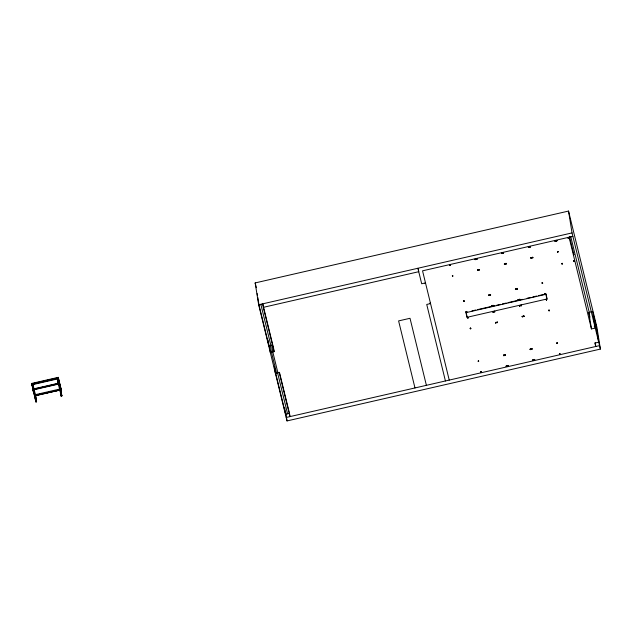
<?xml version="1.0" encoding="UTF-8"?>
<svg xmlns="http://www.w3.org/2000/svg" width="632" height="632" viewBox="0 0 632 632"><rect width="100%" height="100%" fill="white"/><g stroke="black" fill="none" stroke-linecap="round" stroke-linejoin="round"><path stroke-width="0.95" d="M33.725 390.481L33.227 391.034L33.859 390.592M33.283 390.394L33.219 390.805L33.859 390.615M36.419 401.581L35.969 401.249M36.324 401.873C37.004 401.597 34.831 401.383 36.53 401.47M58.808 385.338C58.594 384.28 58.539 384.841 59.06 385.07M58.8 385.315L59.211 384.991L58.492 385.212L57.322 378.252L58.389 382.613M61.573 395.411L61.17 396.003L61.707 395.577M449.605 265.171L450.016 264.816M450.268 265.195L450.008 264.792M452.804 276.231L452.299 275.742M452.899 275.971L452.449 275.631M463.635 300.761L463.572 301.346M463.959 301.353L463.517 300.761L463.959 301.33M474.964 259.547L475.517 259.065M475.58 259.397L475.098 259.128L475.098 259.673M466.203 312.121L466.037 311.695M466.203 312.097C467.664 312.105 465.492 311.118 466.392 312.034M476.386 258.883L476.812 259.349M466.787 311.908L466.471 311.355M476.378 258.812L476.923 258.82L476.82 259.373M467.483 317.849L467.775 317.39L468.186 317.92M467.562 317.706L468.122 317.991M468.114 317.493L467.641 317.896M478.061 270.33L477.673 269.888L477.729 270.449M478.053 269.801L477.61 269.959L477.989 270.354M478.219 270.101L477.618 270.006M478.306 270.235L477.942 269.825M478.882 269.832L479.522 269.572L478.977 269.856M479.451 270.148L479.554 269.564M470.24 328.348L470.477 328.885M470.168 328.348L470.706 328.229L470.327 328.711M470.824 328.711L470.643 328.253M488.789 295.191L489.413 295.397M490.132 294.812C490.93 296.116 490.029 293.793 490.4 295.152M478.282 361.591L478.266 360.888M478.677 361.591C477.966 360.382 479.261 362.025 478.179 361.149M502.29 253.092L501.555 253.258L502.274 253.424M491.396 306.243C492.146 304.687 491.704 307.223 491.491 305.619M492.091 306.109C491.767 304.901 490.914 306.899 492.052 306.196M502.322 253.361L502.006 252.8M493.402 305.533L492.707 305.88M503.072 253.266L503.048 252.563M503.025 252.768L503.562 252.911M480.747 371.932C481.813 373.315 480.92 370.605 481.007 372.374M503.459 253.266L503.617 252.761L503.096 252.65M493.521 311.781L493.434 312.216M505.537 263.607L506.169 263.963L505.963 263.267M506.177 263.749L505.529 263.813M496.088 322.454L495.52 322.976M516.115 289.045L515.388 289.306M516.115 289.116L515.38 289.282M517.387 288.982L516.684 288.706L517.332 288.848M516.676 288.824L517.071 288.508M503.862 355.026L504.131 355.666M504.763 355.058L505.395 355.405L505.189 354.718M518.343 300.121L518.129 299.513M528.399 246.82L528.668 247.499L528.518 246.851M519.441 299.41L519.575 299.939M506.761 366.434L506.058 366.157L506.706 366.276M519.875 299.908L519.749 299.141M530.193 246.875L529.695 246.986M530.201 246.575L530.098 247.159L529.537 246.938M519.694 306.188L519.543 305.572M519.425 305.841L520.096 305.58M519.931 305.485L519.694 306.165M520.879 305.264L521.029 305.888M521.432 305.501C520.318 306.243 521.511 304.411 521.408 305.801M530.927 257.809L531.204 258.283M531.275 257.469L531.196 258.259M532.871 257.777C532.097 258.575 532.144 256.529 532.381 257.801M532.247 257.572L532.8 257.35L532.176 257.524M523.383 316.308L523.794 315.961M523.652 316.632L523.857 316.008L523.659 316.656M524.047 316.34L523.612 316.498M542.612 283.112L542.375 282.709L541.987 283.112M542.351 283.239L542.138 282.63M530.374 349.069L530.098 349.543M530.264 349.062L530.572 349.559M531.394 349.156C532.634 347.837 531.378 350.483 531.694 348.722M532.026 348.801L531.512 349.148M545.345 293.619L544.713 293.675L545.242 293.88M554.928 240.997L555.481 240.776L554.88 241.219M533.06 360.501C532.365 359.173 533.85 361.014 532.847 359.75M545.266 294.046L545.013 293.414M556.373 240.405L556.215 240.911L556.887 240.895M556.271 240.99L556.563 240.429M556.271 240.618L556.808 240.563M534.791 359.75L534.064 360.011M557.574 252.065L557.787 251.512M557.471 251.812L558.143 251.568L557.637 251.955M548.876 310.818L548.853 310.122M548.694 310.51L549.477 310.517L548.995 310.146M562.504 263.489L561.777 263.749M568.666 237.711L568.065 238.011L568.334 238.359M557.1 342.907L556.705 343.35M557.337 342.994L556.99 343.476L556.855 342.868M573.659 260.929L574.33 260.818M559.952 354.125L559.549 354.22M559.423 354.26C560.861 354.671 559.233 352.806 559.431 354.283M33.251 390.868L33.717 390.458L35.937 401.865M33.796 390.671L33.306 390.544M35.518 395.205L60.151 389.928L35.605 395.553L32.777 383.885L33.78 390.157L33.014 390.331L32.011 384.058L58.081 378.078L60.885 389.541L35.566 395.308L36.577 401.612L35.811 401.747L35.913 401.162M58.507 384.849L59.203 384.896M58.705 385.33L58.594 384.588M58.658 385.165L59.076 384.714M61.43 395.972L61.509 395.3L61.233 395.893M61.565 395.387L61.509 395.964M61.644 395.901L61.707 395.49M450.339 264.974L449.708 265.401L450.055 264.713M452.607 276.16L452.401 275.552M463.58 300.8L464.022 301.132L463.548 300.65M463.556 301.18L464.062 300.927M466.29 311.868L466.179 311.418L466.621 311.576M466.471 312.026L466.621 311.481M467.569 317.778L468.114 317.58M470.745 328.356L470.398 328.743L470.263 328.134M501.658 253.487L502.156 253.029M501.721 253.4L502.156 252.934M503.53 252.689C502.835 253.922 503.277 251.765 503.609 253.14M489.215 295.421L489.342 294.97L488.765 295.057M490.693 294.962L490.132 294.954L490.543 294.591M490.479 295.144L490.195 294.544M504.454 264.089L504.51 263.726M506.027 263.386L505.742 263.907M491.404 305.872L491.925 305.777M493.379 305.864C492.597 306.686 492.881 304.64 492.676 305.793M492.826 305.841L492.984 305.398M492.889 312.208L493.45 311.845L492.913 311.702M494.185 311.513L494.635 311.837L494.619 311.284M495.575 322.336L495.709 322.936L496.057 322.462M497.139 322.107L496.91 322.557M480.984 371.774L481.102 372.272L481.276 371.774M481.007 372.106L481.181 371.6M528.755 247.144L528.36 246.764M530.043 247.033L529.774 246.567M515.981 288.863L515.562 289.314L515.846 288.792M529.798 246.907L530.169 246.67M515.412 288.998L515.917 289.274L515.878 288.856M516.747 288.69L517.253 288.966L517.268 288.5M531.488 257.951L530.991 258.061L530.991 257.532M531.409 258.069C531.504 256.876 530.327 258.528 531.386 257.911M518.627 300.161C518.461 298.889 518.208 300.769 518.477 299.536M532.428 257.674L532.76 257.382M519.962 299.623L519.401 299.615L519.978 299.347M520.081 299.6L519.322 299.505L519.946 299.331M519.543 305.928L519.962 305.572M503.933 355.666L503.57 355.089M521.258 305.177L521.052 305.754L520.918 305.153M503.538 355.224C504.81 355.081 502.464 355.95 504.131 355.642M504.818 355.042L505.403 355.2L504.905 354.781M522.277 316.798C523.391 315.502 522.103 317.943 522.214 316.229M506.311 366.307L506.248 365.92M506.414 366.473C507.093 365.201 505.284 366.979 506.761 366.41M523.462 316.182L524.031 316.047M507.97 365.62L507.599 366.125M554.896 240.863L555.417 241.187L554.999 240.65M542.533 283.01L542.169 282.781L542.43 283.231M557.653 251.576L557.74 252.16M558.111 251.552L558.024 251.805M544.705 293.809L544.768 293.398M546.222 299.347L546.435 300.097M546.459 299.426C546.98 300.563 545.463 299.118 546.798 299.544M530.43 349.725L530.216 348.983M530.28 349.551L530.833 349.377M532.057 349.022C531.488 347.956 532.247 350.12 531.544 348.674M549.066 310.731L548.9 310.178M549.137 310.723L549.334 310.241M532.95 360.201L533.463 360.145M534.459 360.05L534.174 359.442M534.53 360.027L534.332 359.529M556.966 343.318L557.369 343.018L557.061 343.484M559.423 354.054L559.486 353.644M559.596 354.094L559.968 353.857L559.446 353.754M36.466 401.715L35.408 394.652M61.075 395.632L61.288 395.94M475.051 259.183L475.493 259.515L475.359 258.915M464.109 301.227L463.928 300.769M501.658 253.14L502.219 253.29M503.554 252.84L502.898 253.045M504.32 263.852L504.368 264.342L504.944 264.105M488.741 295.413L489.294 295.002M506.24 263.907L506.113 263.402M492.739 305.572L493.244 305.849L493.11 305.248M494.271 311.26L494.769 311.908M532.879 257.801L532.602 257.161M517.395 289.006L517.118 288.366M520.081 305.872L519.496 305.714M556.184 240.642L556.847 240.492M556.887 240.926C556.547 239.607 556.373 241.827 556.745 240.35M522.68 316.711L522.111 316.411L522.656 316.316M542.635 283.278L542.651 282.907M568.081 237.916L568.8 237.837L568.334 238.335M568.776 238.169L568.468 237.632M507.78 365.588L507.417 366.118M507.512 365.762L507.559 366.252L508.089 366.102M507.646 365.999L508.017 365.77M561.785 263.568L562.448 263.418M561.872 263.907L561.903 263.481M562.393 263.749L562.338 263.275M534.151 359.655L534.656 359.663M61.715 396.011L61.509 395.3M449.731 264.895L450.253 264.998M449.771 264.784L450.237 265.258M452.749 275.599L452.536 276.152L452.544 275.576M475.485 259.681L475.517 259.136M475.572 259.626L475.651 259.175M478.203 270.393L477.989 269.682M504.842 264.287L504.826 263.852M528.257 246.97L528.873 246.907M489.35 295.492L489.144 294.781M530.888 257.745L531.338 257.587M555.489 241.298L555.512 240.8M492.842 311.774L493.56 311.963M494.177 311.473L494.714 311.323M495.686 323.047L496.175 322.802L495.82 322.352M497.25 322.059L496.847 322.668M518.153 299.663L518.074 300.153M518.682 300.058L518.066 300.129M542.698 283.183L542.248 283.341M562.14 263.994L562.433 263.552M574.235 260.55L574.109 261.142L573.911 260.653M546.372 299.394L546.332 299.797M548.766 310.375L549.327 310.596M534.056 359.987L534.727 359.995L534.459 359.379M568.168 237.893L568.508 238.225L568.531 237.711M561.872 263.544L562.14 263.884L562.306 263.386M573.761 260.811L574.259 260.629M477.721 270.425L478.195 270.37M557.598 251.56L558.135 251.702M467.656 317.517L468.154 317.509M494.761 311.884L494.295 311.932M574.227 261.245L574.393 260.74M518.098 299.647L518.635 299.789M521.005 305.264L521.424 305.43M544.934 293.485L544.887 294.141M523.509 316.04L524.054 316.197M549.263 310.825L549.295 310.28M507.946 366.26L507.82 365.486M532.934 359.861L533.353 360.027M557.266 343.571L557.1 342.884M476.694 259.278L476.923 258.796M502.029 253.582L502.235 253.219M479.088 269.524L479.546 269.722M568.144 237.743L568.508 238.225L568.634 237.624M561.848 263.386L562.283 263.844M573.872 260.629L574.393 260.763M574.227 261.221L573.785 261.016M255.17 282.923L568.531 211.072L596.9 327.234L600.4 349.077L287.031 420.928L258.662 304.766L255.17 282.923L256.331 287.686M258.662 304.766L572.031 232.916L568.531 211.072M258.986 304.98L262.793 304.103L272.771 344.954L268.963 345.822L258.986 304.98L257.777 297.396M269.232 345.712L270.322 352.506L274.13 351.629L263.315 307.342L418.739 271.705L418.281 268.853M572.869 236.36L422.547 270.828L449.233 380.093M477.026 259.073L476.307 258.883L476.804 259.057M475.082 259.507L475.469 259.357M425.494 282.899L421.686 283.768L417.894 268.26M31.6 383.458L58.239 377.351L61.249 389.818L34.61 395.932L31.6 383.458L31.663 383.869L58.302 377.754L58.239 377.351M32.825 384.161L57.37 378.536M32.256 384.983L34.721 395.063M33.583 388.901L58.128 383.276L60.846 394.273L61.509 394.123L59.045 384.043L58.381 384.193M33.63 389.186L58.176 383.561M34.673 389.288L58.278 383.877M58.334 383.908L58.997 383.758M33.773 389.786L58.326 384.161M33.069 389.991L33.741 389.841M58.326 384.525L59.084 384.311L58.081 378.078M33.014 390.284L33.188 391.018L33.938 390.805M430.542 303.573L426.734 304.45L445.426 380.97M60.672 388.862L61.889 395.814L61.122 395.988L60.949 395.253L61.715 395.079L61.889 395.814L61.122 395.948L59.953 389.028L34.642 394.826L35.645 401.099L36.403 400.886M34.815 395.521L35.574 395.348M516.858 288.587L517.45 288.832M35.487 399.795L36.158 399.645M60.798 393.989L61.462 393.839L58.547 381.862M36.395 401.383L35.85 401.573M35.795 401.707L36.577 401.612M545.282 293.683L545.021 293.438M466.835 311.829L466.076 312.003L466.843 311.868M471.946 310.905L475.746 310.036M477.65 309.593L494.777 305.667M496.681 305.232L500.489 304.363M502.393 303.921L506.192 303.052M508.096 302.617L522.372 299.339M527.128 298.249L530.935 297.38M532.839 296.945L536.639 296.068M538.543 295.634L545.203 294.109M546.972 298.983L545.835 294.33L465.918 312.658L467.048 317.311L546.972 298.983L546.159 293.888M546.246 299.505L546.617 299.726M495.599 322.486L496.183 322.644M497.297 322.415L496.752 322.51M522.522 316.316L522.222 316.758M595.147 342.702L595.755 346.502L594.909 343.058L598.717 342.181L596.071 325.678L592.619 311.544L595.265 328.048L591.457 328.924L588.819 312.421L591.671 311.766M594.167 326.112L596.071 325.678M478.29 361.046L478.701 360.975M503.601 355.239L504.194 355.484M289.251 412.419L279.502 372.525L275.702 373.401L285.672 414.244L289.48 413.368L290.001 416.607L279.178 372.311L275.378 373.188L274.288 366.394M559.51 353.794L559.992 353.92M286.193 417.476L599.555 345.625M557.914 252.026L557.629 251.425M489.097 294.923L489.144 295.452M497.115 322.755L497.416 322.154M546.332 300.058L546.704 299.56M493.158 312.311L492.944 311.56M496.902 322.028L497.115 322.644M530.73 349.125L530.153 349.393M530.201 246.804L529.971 246.393M492.004 305.967L491.775 305.556M530.73 349.33L530.501 348.911M468.146 317.714L467.917 317.303M470.777 328.49L470.548 328.071M523.486 316.561L523.549 315.921M519.465 305.999L519.583 305.454M572.031 232.916L600.4 349.077M570.72 236.479L589.443 313.156M588.819 312.421L589.964 317.13M569.393 236.328L573.919 254.893L573.856 254.491M569.069 237.237L591.457 328.924M568.887 238.067L568.713 237.379M426.395 385.33L410.018 318.291L398.602 320.906L414.979 387.953M277.851 372.619L272.795 351.937L271.713 345.143M260.89 304.545L270.867 345.388M277.598 372.959L287.576 413.81M276.516 372.927L271.468 352.245L270.377 345.451M58.302 377.754L61.249 389.818M32.011 384.058L33.338 389.32M35.645 401.059L35.819 401.786M515.783 288.674L516.123 289.14M515.499 288.737L515.436 289.148M506.161 263.457L506.034 263.915L505.592 263.591M476.409 258.67L476.52 259.12M466.234 312.216L467.048 317.311M285.664 412.38L287.031 420.928M284.613 407.608L285.672 414.244M273.198 345.807L274.13 351.629M262.793 304.103L263.315 307.342M268.055 340.135L268.963 345.822M257.169 293.603L257.469 295.5M59.258 385.038L58.255 378.773L32.185 384.746L33.188 391.018M57.488 378.947L58.492 385.212M32.943 384.572L33.946 390.845M34.547 395.521L34.61 395.932M425.107 283.231L425.565 283.357L425.131 283.183M429.989 303.226L430.455 303.344L429.989 303.226M33.694 389.557L33.03 389.715L35.534 400.08L36.198 399.922L33.694 389.557"/></g></svg>
